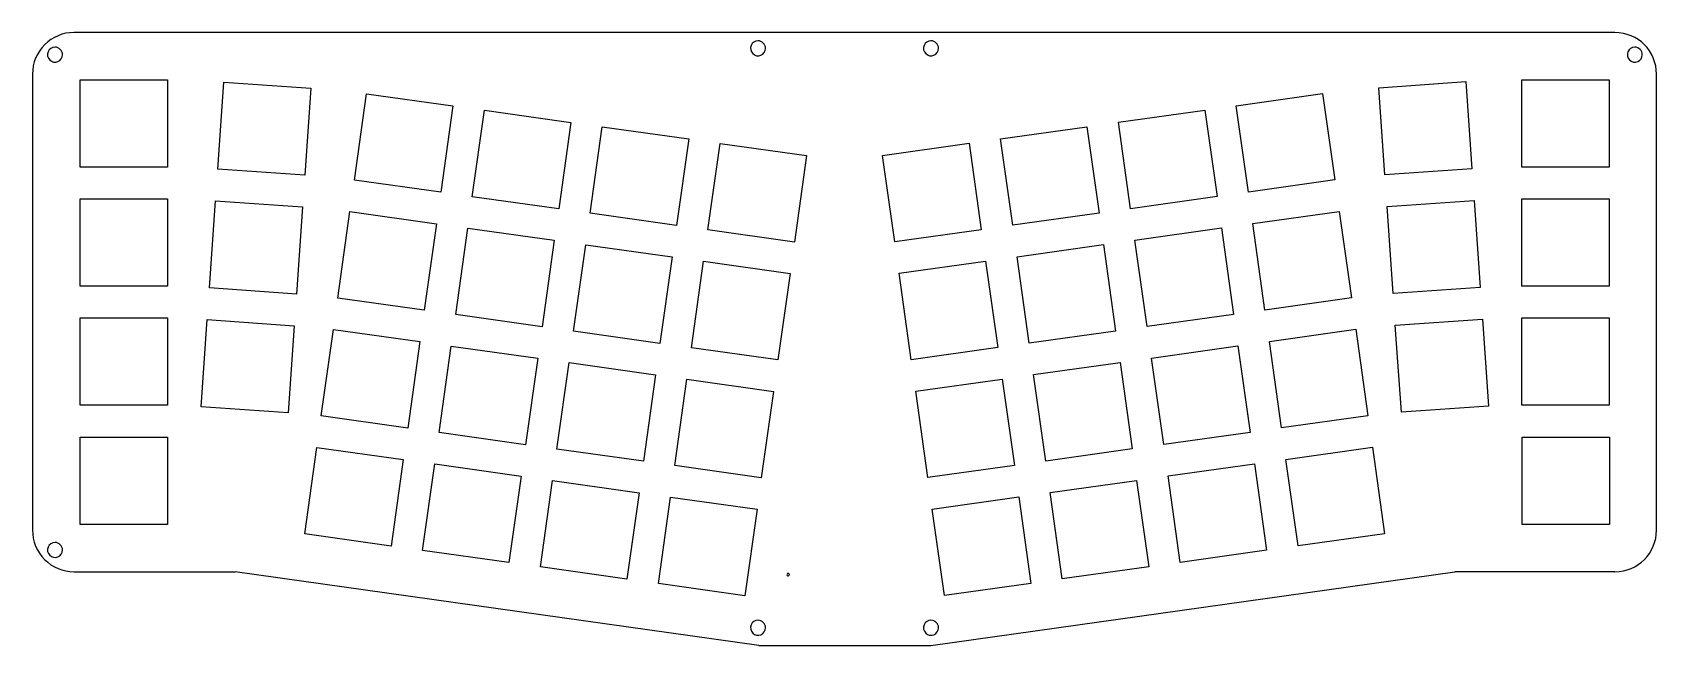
# Model space of a CAD drawing. Extents: x 10 to 270, y -107 to -9.
import ezdxf

# ---------------------------------------------------------------- set-up
doc = ezdxf.new("R2010")
doc.units = 0
doc.layers.get('0').update_dxf_attribs({"linetype": 'CONTINUOUS'})

msp = doc.modelspace()

# ---------------------------------------------------------------- linework, layer by layer
at = {"color": 7}
for points in [[(263.311263, -8.890907), (16.67726, -8.890907)], [(10.025, -15.543167), (10.025, -88.514828)], [(269.963524, -88.514828), (269.963524, -15.543167)], [(39.6668, -30.767927), (40.64216, -16.830947)], [(40.64216, -16.830947), (54.57914, -17.806307)], [(54.57914, -17.806307), (53.60378, -31.743287)], [(53.60378, -31.743287), (39.6668, -30.767927)], [(16.67726, -95.164548), (42.45826, -95.164548)], [(126.278261, -106.975548), (42.45826, -95.164548)], [(153.837262, -106.975548), (237.657263, -95.164548)], [(263.311263, -95.164548), (237.657263, -95.164548)], [(126.278261, -106.975548), (153.837262, -106.975548)]]:
    msp.add_lwpolyline(points, dxfattribs=at)
for points in [[(126.153042, -10.226056)], [(153.839042, -10.226056)], [(13.63114, -11.242056)], [(266.488804, -11.242056)], [(17.66278, -16.472807), (31.63278, -16.472807), (31.63278, -30.442807), (17.66278, -30.442807)], [(225.500823, -17.722487), (239.435263, -16.747127), (240.410623, -30.684107), (226.473643, -31.656927)], [(248.421783, -16.472807), (262.391783, -16.472807), (262.391783, -30.442807), (248.421783, -30.442807)], [(63.49454, -18.682607), (77.32738, -20.628247), (75.38428, -34.461087), (61.5489, -32.517987)], [(202.689082, -20.600307), (216.524463, -18.657207), (218.467563, -32.490047), (204.634722, -34.435687)], [(82.35912, -21.334367), (96.191961, -23.277467), (94.248861, -37.112847), (80.41348, -35.167207)], [(183.837202, -23.257147), (197.672582, -21.314047), (199.615682, -35.146887), (185.782842, -37.089987)], [(101.223701, -23.986127), (115.056541, -25.929227), (113.113441, -39.764607), (99.278061, -37.818967)], [(164.972622, -25.908907), (178.808002, -23.963267), (180.751102, -37.798647), (166.918262, -39.741747)], [(120.088281, -26.637887), (133.921121, -28.580987), (131.978021, -42.416367), (118.142641, -40.470727)], [(146.095341, -28.555587), (159.930722, -26.609947), (161.873822, -40.445327), (148.040982, -42.388427)], [(17.66278, -35.522807), (31.63278, -35.522807), (31.63278, -49.492807), (17.66278, -49.492807)], [(39.31374, -35.835227), (53.25072, -36.810587), (52.27536, -50.745027), (38.33838, -49.772207)], [(226.829243, -36.724227), (240.763683, -35.751407), (241.739043, -49.685847), (227.802063, -50.661207)], [(248.421783, -35.522807), (262.391783, -35.522807), (262.391783, -49.492807), (248.421783, -49.492807)], [(60.84278, -37.547187), (74.67816, -39.492827), (72.73252, -53.325667), (58.89968, -51.382567)], [(205.340842, -39.464887), (219.173683, -37.521787), (221.119323, -51.354627), (207.283943, -53.300267)], [(79.70736, -40.198947), (93.542741, -42.142047), (91.597101, -55.977427), (77.76426, -54.031787)], [(186.488962, -42.116647), (200.321802, -40.171007), (202.267442, -54.006387), (188.432062, -55.949487)], [(98.571941, -42.850707), (112.407321, -44.793807), (110.461681, -58.629187), (96.628841, -56.683547)], [(167.611682, -44.768407), (181.444522, -42.825307), (183.390162, -56.658147), (169.554782, -58.603787)], [(117.436521, -45.502467), (131.271901, -47.445567), (129.326261, -61.280947), (115.493421, -59.335307)], [(148.747102, -47.420167), (162.579942, -45.474527), (164.525582, -59.309907), (150.690202, -61.253007)], [(17.66278, -54.572807), (31.63278, -54.572807), (31.63278, -68.542808), (17.66278, -68.542808)], [(248.421783, -54.572807), (262.391783, -54.572807), (262.391783, -68.542808), (248.421783, -68.542808)], [(37.98532, -54.839507), (51.91976, -55.814867), (50.94694, -69.749308), (37.00996, -68.773948)], [(58.19102, -56.411767), (72.0264, -58.357407), (70.08076, -72.190248), (56.24792, -70.247148)], [(207.992603, -58.329467), (221.825443, -56.386367), (223.771083, -70.219208), (209.935703, -72.164848)], [(228.157663, -55.728507), (242.094643, -54.753147), (243.067463, -68.690128), (229.133023, -69.665488)], [(77.0556, -59.063527), (90.890981, -61.006627), (88.945341, -74.842008), (75.1125, -72.896368)], [(189.140722, -60.986307), (202.973562, -59.043207), (204.919202, -72.876048), (191.083822, -74.819148)], [(95.920181, -61.715288), (109.755561, -63.658388), (107.809921, -77.493768), (93.977081, -75.548128)], [(170.263442, -63.632988), (184.096282, -61.689888), (186.041922, -75.522728), (172.206542, -77.468368)], [(114.784761, -64.367048), (128.620141, -66.310148), (126.674501, -80.145528), (112.841661, -78.199888)], [(151.398862, -66.284748), (165.231702, -64.339108), (167.177342, -78.174488), (153.341962, -80.117588)], [(17.66278, -73.622808), (31.63278, -73.622808), (31.63278, -87.592808), (17.66278, -87.592808)], [(55.53926, -75.276348), (69.3721, -77.221988), (67.429, -91.054828), (53.59362, -89.111728)], [(210.644363, -77.196588), (224.479743, -75.250948), (226.422843, -89.086328), (212.590003, -91.029428)], [(248.452263, -73.622808), (262.422263, -73.622808), (262.422263, -87.592808), (248.452263, -87.592808)], [(74.40384, -77.928108), (88.23922, -79.871208), (86.29358, -93.706588), (72.46074, -91.763488)], [(191.779782, -79.845808), (205.612622, -77.902708), (207.555723, -91.735548), (193.722882, -93.681188)], [(93.268421, -80.579868), (107.103801, -82.522968), (105.158161, -96.358348), (91.325321, -94.412708)], [(172.915202, -82.497568), (186.748042, -80.554468), (188.691142, -94.387308), (174.858302, -96.332948)], [(112.158401, -83.236708), (125.993781, -85.182348), (124.048141, -99.015188), (110.215301, -97.072088)], [(154.050622, -85.149328), (167.883462, -83.203688), (169.826562, -97.039068), (155.993722, -98.982168)], [(13.63114, -90.490079)], [(126.153042, -102.93609)], [(153.839042, -102.93609)]]:
    msp.add_lwpolyline(points, close=True, dxfattribs=at)
at = {"color": 1}
msp.add_lwpolyline([(130.979042, -95.42709)], close=True, dxfattribs=at)
at = {"color": 7}
for points in [[(16.678149, -8.893048), (14.91419, -8.893043), (13.222478, -9.593771), (11.975171, -10.841078)], [(126.153042, -10.226056), (125.667687, -10.226056), (125.230123, -10.518427), (125.044386, -10.966836)], [(127.00157, -10.577528), (126.776526, -10.352484), (126.471302, -10.226056), (126.153042, -10.226056)], [(153.839042, -10.226056), (153.353687, -10.226056), (152.916124, -10.518427), (152.730387, -10.966836)], [(154.68757, -10.577528), (154.462527, -10.352484), (154.157302, -10.226056), (153.839042, -10.226056)], [(269.963524, -15.544056), (269.963534, -11.871007), (266.986091, -8.893329), (263.313041, -8.893048)], [(11.975171, -10.841078), (10.727864, -12.088385), (10.027136, -13.780098), (10.027141, -15.544056)], [(12.522484, -11.982836), (12.336747, -12.431245), (12.439414, -12.947387), (12.782611, -13.290585)], [(13.63114, -11.242056), (13.145785, -11.242056), (12.708221, -11.534427), (12.522484, -11.982836)], [(14.479668, -11.593528), (14.254624, -11.368484), (13.949399, -11.242056), (13.63114, -11.242056)], [(14.09036, -13.550712), (14.538769, -13.364975), (14.83114, -12.927411), (14.83114, -12.442056)], [(14.83114, -12.442056), (14.83114, -12.123796), (14.704712, -11.818572), (14.479668, -11.593528)], [(125.044386, -10.966836), (124.858649, -11.415245), (124.961316, -11.931387), (125.304513, -12.274585)], [(125.304513, -12.274585), (125.647711, -12.617782), (126.163853, -12.720449), (126.612262, -12.534712)], [(126.612262, -12.534712), (127.060671, -12.348975), (127.353042, -11.911411), (127.353042, -11.426056)], [(127.353042, -11.426056), (127.353042, -11.107796), (127.226614, -10.802572), (127.00157, -10.577528)], [(152.730387, -10.966836), (152.544649, -11.415245), (152.647316, -11.931387), (152.990514, -12.274585)], [(152.990514, -12.274585), (153.333712, -12.617782), (153.849853, -12.720449), (154.298262, -12.534712)], [(154.298262, -12.534712), (154.746672, -12.348975), (155.039042, -11.911411), (155.039042, -11.426056)], [(155.039042, -11.426056), (155.039042, -11.107796), (154.912614, -10.802572), (154.68757, -10.577528)], [(265.380148, -11.982836), (265.194411, -12.431245), (265.297078, -12.947387), (265.640275, -13.290585)], [(266.488804, -11.242056), (266.003449, -11.242056), (265.565885, -11.534427), (265.380148, -11.982836)], [(267.337332, -11.593528), (267.112288, -11.368484), (266.807063, -11.242056), (266.488804, -11.242056)], [(266.948024, -13.550712), (267.396433, -13.364975), (267.688804, -12.927411), (267.688804, -12.442056)], [(267.688804, -12.442056), (267.688804, -12.123796), (267.562375, -11.818572), (267.337332, -11.593528)], [(12.782611, -13.290585), (13.125809, -13.633782), (13.64195, -13.736449), (14.09036, -13.550712)], [(265.640275, -13.290585), (265.983473, -13.633782), (266.499614, -13.736449), (266.948024, -13.550712)], [(10.027141, -88.515082), (10.027141, -90.279037), (10.72787, -91.970745), (11.975177, -93.218049)], [(13.63114, -90.490079), (13.145785, -90.490079), (12.708221, -90.78245), (12.522484, -91.230859)], [(14.479668, -90.841551), (14.254624, -90.616508), (13.949399, -90.490079), (13.63114, -90.490079)], [(14.83114, -91.690079), (14.83114, -91.37182), (14.704712, -91.066595), (14.479668, -90.841551)], [(263.313041, -95.166072), (266.986083, -95.165792), (269.963524, -92.188124), (269.963524, -88.515082)], [(11.975177, -93.218049), (13.222483, -94.465352), (14.914193, -95.166077), (16.678149, -95.166072)], [(12.522484, -91.230859), (12.336747, -91.679269), (12.439414, -92.19541), (12.782611, -92.538608)], [(12.782611, -92.538608), (13.125809, -92.881805), (13.64195, -92.984472), (14.09036, -92.798735)], [(14.09036, -92.798735), (14.538769, -92.612998), (14.83114, -92.175434), (14.83114, -91.690079)], [(125.044386, -103.67687), (124.858649, -104.125279), (124.961316, -104.64142), (125.304513, -104.984618)], [(126.153042, -102.93609), (125.667687, -102.93609), (125.230123, -103.22846), (125.044386, -103.67687)], [(127.00157, -103.287562), (126.776526, -103.062518), (126.471302, -102.93609), (126.153042, -102.93609)], [(127.353042, -104.13609), (127.353042, -103.81783), (127.226614, -103.512605), (127.00157, -103.287562)], [(152.730387, -103.67687), (152.544649, -104.125279), (152.647316, -104.64142), (152.990514, -104.984618)], [(153.839042, -102.93609), (153.353687, -102.93609), (152.916124, -103.22846), (152.730387, -103.67687)], [(154.68757, -103.287562), (154.462527, -103.062518), (154.157302, -102.93609), (153.839042, -102.93609)], [(155.039042, -104.13609), (155.039042, -103.81783), (154.912614, -103.512605), (154.68757, -103.287562)], [(125.304513, -104.984618), (125.647711, -105.327816), (126.163853, -105.430483), (126.612262, -105.244745)], [(126.612262, -105.244745), (127.060671, -105.059008), (127.353042, -104.621445), (127.353042, -104.13609)], [(152.990514, -104.984618), (153.333712, -105.327816), (153.849853, -105.430483), (154.298262, -105.244745)], [(154.298262, -105.244745), (154.746672, -105.059008), (155.039042, -104.621445), (155.039042, -104.13609)]]:
    msp.add_open_spline(points, degree=3, dxfattribs=at)
at = {"color": 1}
for points in [[(130.794266, -95.550553), (130.76331, -95.625288), (130.780421, -95.711311), (130.83762, -95.768511)], [(130.979042, -95.42709), (130.898149, -95.42709), (130.825222, -95.475818), (130.794266, -95.550553)], [(130.83762, -95.768511), (130.89482, -95.825711), (130.980844, -95.842822), (131.055578, -95.811866)], [(131.120463, -95.485668), (131.082956, -95.448161), (131.032085, -95.42709), (130.979042, -95.42709)], [(131.055578, -95.811866), (131.130313, -95.780909), (131.179042, -95.707982), (131.179042, -95.62709)], [(131.179042, -95.62709), (131.179042, -95.574046), (131.15797, -95.523176), (131.120463, -95.485668)]]:
    msp.add_open_spline(points, degree=3, dxfattribs=at)

doc.saveas('drawing.dxf')
